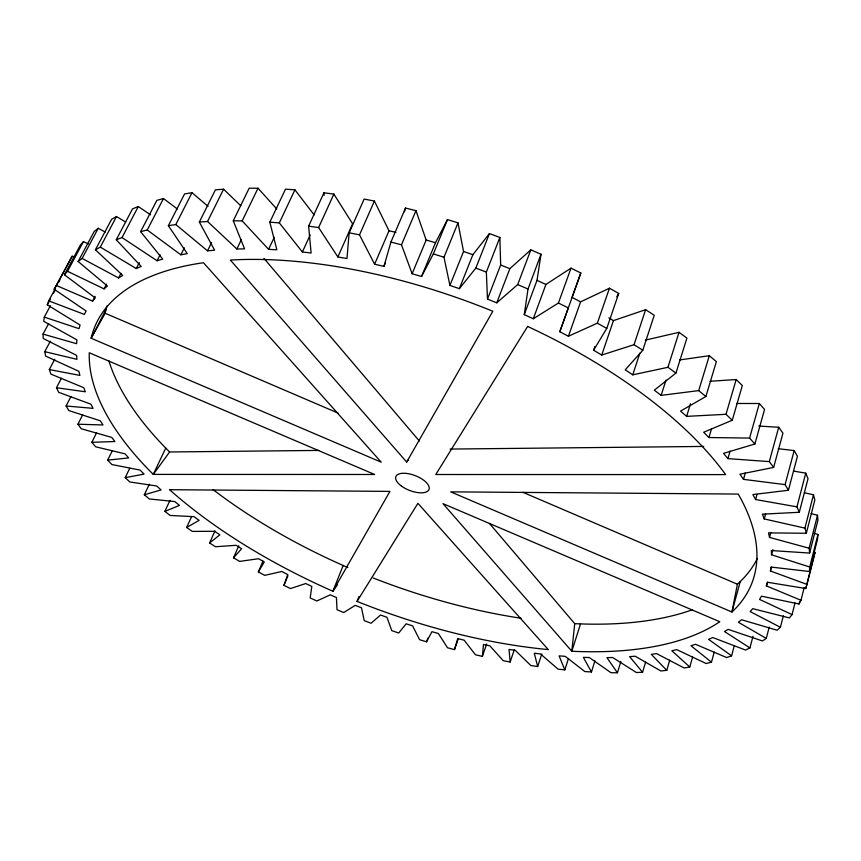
<?xml version="1.0" encoding="UTF-8"?>
<svg xmlns="http://www.w3.org/2000/svg" width="861" height="861" viewBox="0 0 861 861"><rect width="100%" height="100%" fill="white"/><g stroke="black" fill="none" stroke-linecap="round" stroke-linejoin="round"><path stroke-width="1.29" d="M385.47 262.809L383.941 266.393L374.61 264.219L389.021 230.78L374.406 201.065L364.149 199.074L349.157 232.793L346.961 258.558L337.867 256.955L318.613 227.552L308.615 226.142L311.112 253.016L302.383 251.993L279.33 222.902L269.827 222.16L276.855 249.798L268.589 249.346L242.178 220.9L233.266 220.814L244.578 248.872L236.861 248.99L207.555 221.492L199.332 222.03L214.615 250.185L207.523 250.842L175.816 224.56L168.369 225.7L187.257 253.629L180.853 254.813L147.242 229.973L140.623 231.674L162.729 259.096L157.057 260.754L122.025 237.55L116.267 239.767L141.182 266.426L136.275 268.535L100.306 247.107L95.431 249.776L122.725 275.455L118.592 277.963L82.129 258.429L78.147 261.507L107.399 286.013L104.063 288.876L67.513 271.301L64.403 274.734L95.216 297.917L92.654 301.081L56.395 285.508L54.157 289.242L86.122 310.982L84.324 314.416L48.7 300.844L47.301 304.837L80.062 325.027L79.008 328.676L44.298 317.106L50.422 305.709M795.015 602.904L792.055 614.593L759.542 599.428L761.49 596.178L799.03 604.002L800.988 600.278L766.365 585.889L767.657 582.284L805.767 588.526L806.972 584.404L770.434 570.994L770.993 567.055L809.372 571.51L809.76 567.033L817.95 534.498L814.162 533.303M262.971 561.114L258.354 571.941L264.693 575.363L281.795 571.489L287.714 574.567L283.947 585.34L290.458 588.569L305.72 583.532L311.8 586.427L310.197 597.954L316.848 600.978L330.237 594.833L336.436 597.534L336.995 609.728L343.765 612.548L355.216 605.337L361.523 607.834L364.225 620.641L371.08 623.235L380.562 615.012L386.944 617.294L391.787 630.65L398.718 632.996L406.166 623.805L412.602 625.861L419.576 639.691L426.55 641.8L431.931 631.683L438.378 633.513L447.494 647.752L454.479 649.603L457.729 638.604L464.176 640.186L475.412 654.769L482.386 656.362L483.462 644.523L489.877 645.847L503.233 660.71L510.164 662.023L514.361 649.517M817.95 534.498L817.53 539.094L809.372 571.51M489.446 523.413L574.728 623.655L571.812 651.25A352.676 159.888 21.2 0 0 719.764 621.717L442.974 503.642L571.812 651.25L580.529 623.902A349.189 164.214 21.2 0 0 692.578 609.696M44.298 317.106L43.696 321.293L76.92 339.88L76.575 343.7L43.05 334.1L48.69 323.553M809.76 567.033L771.542 554.796L771.338 550.556L809.631 553.063L809.146 548.231L769.53 537.415L768.518 532.884L806.327 533.271L804.927 528.127L764.245 518.935L762.405 514.168L799.299 512.284L796.952 506.86L755.592 499.531L752.891 494.548L788.428 490.264L785.092 484.614L743.495 479.362L739.922 474.217L773.63 467.415L769.314 461.604L727.922 458.622L723.498 453.37L754.882 443.996L749.587 438.077L708.937 437.539L703.663 432.244L732.259 420.254L726.006 414.302L686.626 416.369L680.545 411.095L705.88 396.501L698.712 390.603L661.151 395.371L654.317 390.184L675.95 373.061L667.953 367.292L632.749 374.836L625.226 369.8L642.79 350.255L634.04 344.701L601.721 355.033L593.595 350.223L606.768 328.439L618.725 293.45L609.459 288.198L597.362 323.166L568.421 336.253L559.801 331.743L580.809 273.012L571.015 268.148L558.412 303.029L533.282 318.764L524.263 314.62L528.008 289.027L541.009 254.253L530.828 249.851L509.841 268.664L496.765 302.824L487.477 299.111L486.357 272.054L499.875 237.453L489.446 233.589L472.872 254.684L459.354 288.661L449.926 285.421L443.985 257.235L457.987 222.87L447.472 219.587L435.505 242.705L421.567 276.467L412.128 273.744L401.495 244.793L415.971 210.687L405.509 208.039L390.926 242.07L383.941 266.393M524.263 314.62L537.006 280.363L541.009 254.253M740.245 581.562L737.393 584.221L731.947 612.02L450.701 491.857L738.243 494.063A352.676 159.888 21.2 0 1 731.947 612.02L740.245 581.562A349.189 164.214 21.2 0 0 757.4 558.402M105.957 309.616L91.158 338.244A352.676 159.888 21.2 0 1 203.465 262.723L381.24 462.185L91.158 338.244L105.182 313.264L105.957 309.616A349.189 164.214 21.2 0 1 106.904 305.999M805.767 588.526L815.033 552.321L806.972 584.404M809.631 553.063L817.939 520.216L817.498 515.287L811.17 513.576M799.03 604.002L799.665 601.484M800.988 600.278L804.174 587.622M809.146 548.231L817.498 515.287M804.927 528.127L813.473 494.784L804.378 492.772M769.228 627.066L766.279 638.41L738.372 622.277L741.525 619.737L777.096 630.23L780.4 627.303L783.359 615.787M806.327 533.271L814.829 500.015L813.473 494.784M799.299 512.284L808.027 478.651L805.735 473.152L793.842 471.128M796.952 506.86L805.735 473.152M734.325 645.621L731.581 655.834L708.592 639.357L712.736 637.538L745.518 650.044L749.931 647.913L753.009 636.257M766.365 585.889L767.366 582.101M770.434 570.994L771.445 567.162M788.428 490.264L797.426 456.298L794.165 450.572L778.204 448.699M771.542 554.796L772.92 549.63M769.53 537.415L770.875 532.378M785.092 484.614L794.165 450.572M764.245 518.935L765.623 513.856M773.63 467.415L782.94 433.158L778.71 427.271L758.853 426.055M692.578 657.094L689.79 667.006L671.838 650.755L676.757 649.635L706.181 663.53L711.466 662.184L714.232 652.121M769.314 461.604L778.71 427.271M755.592 499.531L757.002 494.397M754.882 443.996L764.546 409.481L759.348 403.508L736.499 403.475M743.495 479.362L745.303 472.893M749.587 438.077L759.348 403.508M645.567 662.174L642.597 672.269L629.628 656.652L635.16 656.211L660.828 670.967L666.769 670.353L669.718 660.129M727.922 458.622L730.096 451.089M732.259 420.254L742.322 385.534L736.177 379.54L710.11 381.272M404.422 211.763L405.509 208.039M726.006 414.302L736.177 379.54M708.937 437.539L711.552 428.703M705.88 396.501L716.363 361.631L709.324 355.701L679.727 359.93M510.164 662.023L509.023 649.409L515.362 650.453L530.839 665.521L537.684 666.543L534.272 653.198L540.525 653.973L558.089 669.158L564.827 669.88L559.101 655.867L565.225 656.351L584.867 671.569L591.464 671.978L583.36 657.363L589.322 657.546L611.009 672.71L617.434 672.785L620.824 661.582M686.626 416.369L690.49 403.691M698.712 390.603L709.324 355.701M591.464 671.978L594.908 660.904M675.95 373.061L686.917 338.093L679.028 332.303L645.319 340.127M661.151 395.371L665.973 380.11M667.953 367.292L679.028 332.303M564.827 669.88L568.486 658.407M642.79 350.255L654.242 315.255L645.61 309.691L613.441 320.615L608.856 317.87M632.749 374.836L639.852 353.171M537.684 666.543L541.817 653.919M634.04 344.701L645.61 309.691M601.721 355.033L613.441 320.615M593.595 350.223L594.865 346.542M482.386 656.362L486.669 643.963M454.479 649.603L458.407 638.528M568.421 336.253L580.594 301.867L609.459 288.198M559.801 331.743L568.335 307.915L558.412 303.029M580.809 273.012L572.081 297.379L580.594 301.867M426.55 641.8L427.885 638.141M533.282 318.764L545.917 284.464L571.015 268.148M496.765 302.824L517.698 284.593L530.828 249.851M487.477 299.111L500.661 264.994L499.875 237.453M357.057 601.408L417.908 503.319L548.263 649.581A352.676 159.888 21.2 0 1 357.057 601.408L358.983 596.49M459.354 288.661L475.81 268.137L489.446 233.589M213.054 489.608A349.189 164.214 21.2 0 0 343.173 565.494L332.884 591.238A352.676 159.888 21.2 0 1 169.574 489.705L389.915 491.394L332.884 591.238L337.308 584.92M449.926 285.421L463.541 251.487L457.987 222.87M421.567 276.467L433.341 253.898L447.472 219.587M412.128 273.744L426.163 240.047L415.971 210.687M283.947 585.34L287.951 575.718M258.354 571.941L264.284 561.975L258.548 558.724L239.659 561.404L233.535 557.81L238.777 545.756M374.61 264.219L359.511 234.859L374.406 201.065M233.535 557.81L241.629 548.715L236.097 545.304L215.487 546.735L209.589 542.968L214.97 530.882M337.867 256.955L352.612 223.806L333.874 194.102L323.973 192.778L308.615 226.142M209.589 542.968L219.856 534.832L214.561 531.269L192.294 531.409L186.654 527.481L191.616 516.568M302.383 251.993L310.186 234.978M318.613 227.552L333.874 194.102M186.654 527.481L199.085 520.367L194.069 516.665L170.187 515.459L164.86 511.391L169.94 500.424M268.589 249.346L274.25 237.324M279.33 222.902L294.914 189.818L285.486 189.172L269.827 222.16M108.809 360.641A349.189 164.214 21.2 0 0 165.742 448.075L153.28 474.4L374.632 474.486L89.286 352.762A352.676 159.888 21.2 0 0 153.28 474.4L169.617 451.971L318.914 450.421M164.86 511.391L179.454 505.385L174.729 501.565L149.33 498.96L144.325 494.763L149.308 484.237M144.325 494.763L161.072 489.941L156.691 486.013L129.85 481.966L125.211 477.651L129.753 468.233M236.861 248.99L241.435 239.476M242.178 220.9L258.02 188.215L276.736 208.965M233.266 220.814L249.163 188.215L258.02 188.215M125.211 477.651L144.099 474.099L140.085 470.084L111.898 464.553L107.668 460.14L112.328 450.647M207.523 250.842L211.569 242.619M207.555 221.492L223.591 189.205L240.832 205.801M107.668 460.14L128.655 457.934L125.06 453.855L95.636 446.784L91.858 442.296L96.626 432.728M180.853 254.813L184.34 247.839M199.332 222.03L215.411 189.85L223.591 189.205M175.816 224.56L191.992 192.692L208.061 206.328M91.858 442.296L114.911 441.532L111.747 437.399L81.225 428.746L77.931 424.215L82.613 414.97M157.057 260.754L160.081 254.802M168.369 225.7L184.566 193.94L191.992 192.692M136.275 268.535L139.299 262.648M77.931 424.215L102.997 424.968L100.328 420.814L68.837 410.557L66.082 405.994L70.871 396.652M118.592 277.963L121.003 273.314M147.242 229.973L163.482 198.536L177.355 208.986M66.082 405.994L93.085 408.362L90.932 404.207L58.666 392.293L56.482 387.73L61.389 378.291M140.623 231.674L156.874 200.344L163.482 198.536M104.063 288.876L106.538 284.108M122.025 237.55L138.287 206.543L150.524 214.787M92.654 301.081L95.108 296.378M116.267 239.767L132.519 208.868L138.287 206.543M56.482 387.73L85.325 391.798L83.743 387.676L50.874 374.094L49.325 369.573L54.727 359.285M49.325 369.573L79.89 375.418L78.911 371.36L45.665 356.099L44.783 351.643L50.304 341.225M100.306 247.107L116.515 216.531L125.663 222.063M95.431 249.776L111.618 219.307L116.515 216.531M78.147 261.507L94.215 231.469L98.24 228.283L105.203 232.05M82.129 258.429L98.24 228.283M67.513 271.301L83.474 241.575L88.285 243.911M54.157 289.242L72.173 256.201L74.563 257.235M56.395 285.508L72.173 256.201M48.7 300.844L55.545 288.134M58.656 282.354L59.893 280.04M47.301 304.837L50.39 299.079M53.49 293.31L55.352 289.856M64.403 274.734L80.321 245.116L83.474 241.575M406.672 462.056L492.826 311.251A352.676 159.888 21.2 0 0 230.371 260.054L406.672 462.056L408.286 459.946M616.734 296.808L618.725 293.45M792.055 614.593L789.386 617.918L752.718 608.662L750.135 611.568L780.4 627.303M766.279 638.41L762.394 640.939L728.126 629.359L724.456 631.533L749.931 647.913M731.581 655.834L726.706 657.567L695.548 644.297L690.985 645.761L711.466 662.184M689.79 667.006L684.161 667.985L656.566 653.596L651.325 654.371L666.769 670.353M642.597 672.269L636.387 672.527L612.688 657.513L606.919 657.632L617.434 672.785M450.142 449.065L703.749 446.439M574.728 623.655L580.529 623.902M349.157 232.793L359.511 234.859M389.021 230.78L395.942 232.362M44.783 351.643L76.92 359.338L76.586 355.378L43.211 338.448L43.05 334.1M390.926 242.07L401.495 244.793M426.163 240.047L435.505 242.705M433.341 253.898L443.985 257.235M463.541 251.487L472.872 254.684M475.81 268.137L486.357 272.054M500.661 264.994L509.841 268.664M105.182 313.264L338.222 413.14M522.885 492.288L737.393 584.221M517.698 284.593L528.008 289.027M343.173 565.494L347.93 567.571M537.006 280.363L545.917 284.464M597.362 323.166L606.768 328.439M165.742 448.075L169.617 451.971M263.972 258.386L419.382 441.058M294.914 189.818L314.211 214.97M323.973 192.778L324.166 195.382M521.002 618.23A349.189 164.214 21.2 0 1 373.2 578M527.642 326.437L435.784 474.508L725.629 474.605A352.676 159.888 21.2 0 0 527.642 326.437M401.452 486.067A17.78 7.921 21.2 0 0 428.961 489.597A17.78 7.921 21.2 0 0 406.898 473.464A17.78 7.921 21.2 0 0 401.452 486.067"/></g></svg>
